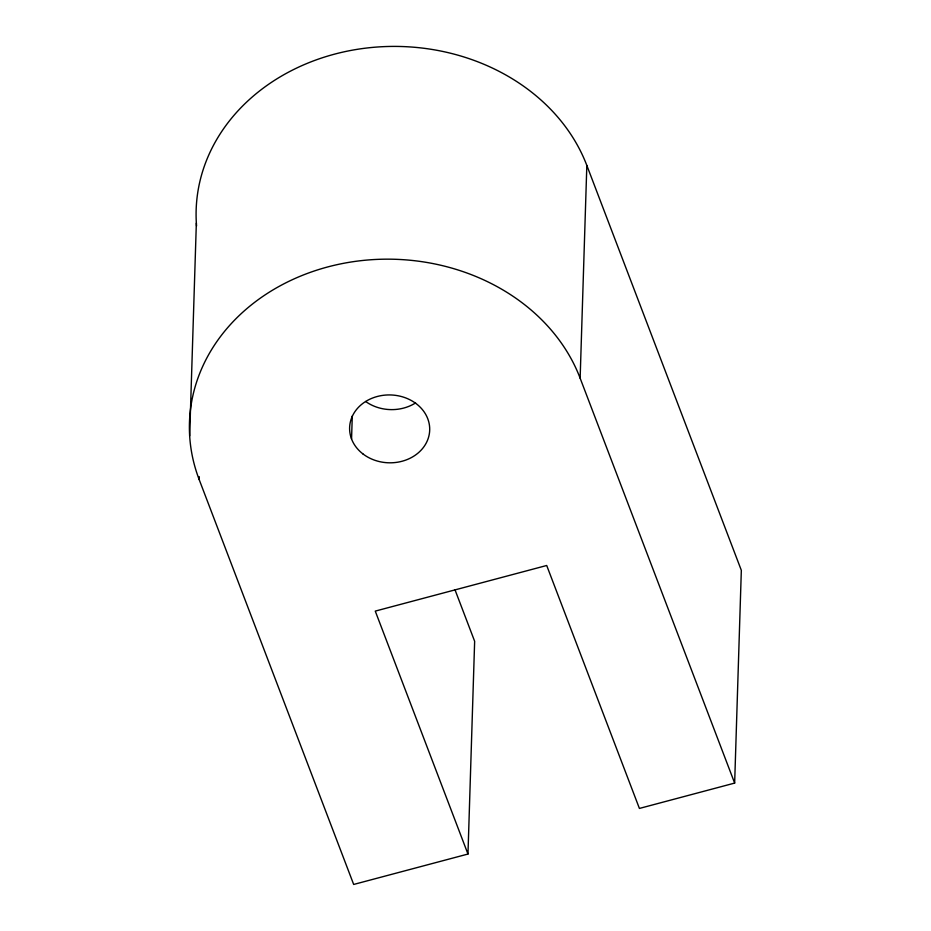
<?xml version="1.0" encoding="UTF-8"?>
<svg xmlns="http://www.w3.org/2000/svg" width="931" height="931" viewBox="0 0 931 931"><rect width="100%" height="100%" fill="white"/><g stroke="black" fill="none" stroke-linecap="round" stroke-linejoin="round"><path stroke-width="1.4" d="M189.668 435.906L196.348 223.137M454.968 589.707L474.647 641.284L467.967 854.041L353.675 884.45L199.164 479.546L199.257 476.66M351.557 439.001L352.279 416.006M467.967 854.041L375.263 611.108L546.706 565.489L639.411 808.434L734.652 783.087L580.141 378.195L586.833 165.427A200.293 169.675 1.8 0 0 358.284 49.168A200.293 169.675 1.8 0 0 196.557 225.977M734.652 783.087L741.332 570.331L586.833 165.427M199.164 479.546A200.293 169.675 1.8 0 1 327.852 266.906A200.293 169.675 1.8 0 1 580.141 378.195M415.575 402.914A40.056 33.935 1.8 0 1 365.639 401.494M362.846 453.851A40.056 33.935 1.8 0 0 428.83 436.29A40.056 33.935 1.8 0 0 377.299 396.478A40.056 33.935 1.8 0 0 362.846 453.851"/></g></svg>
